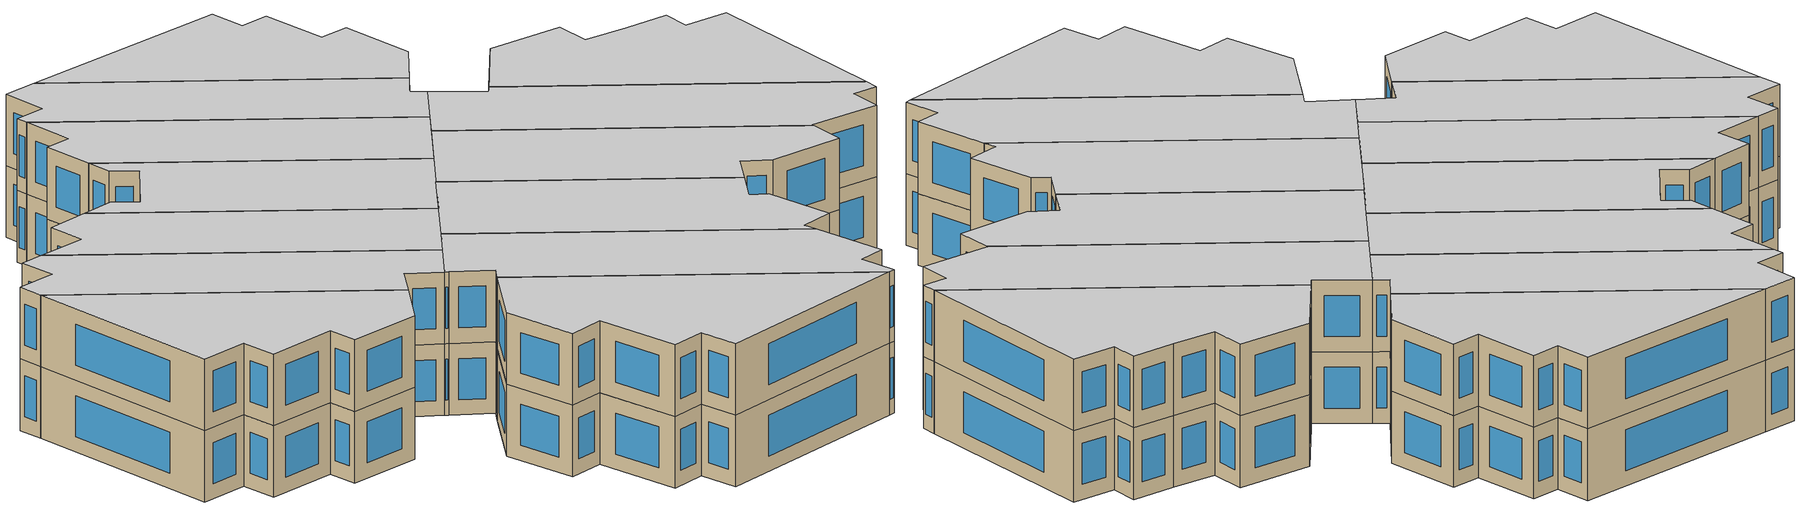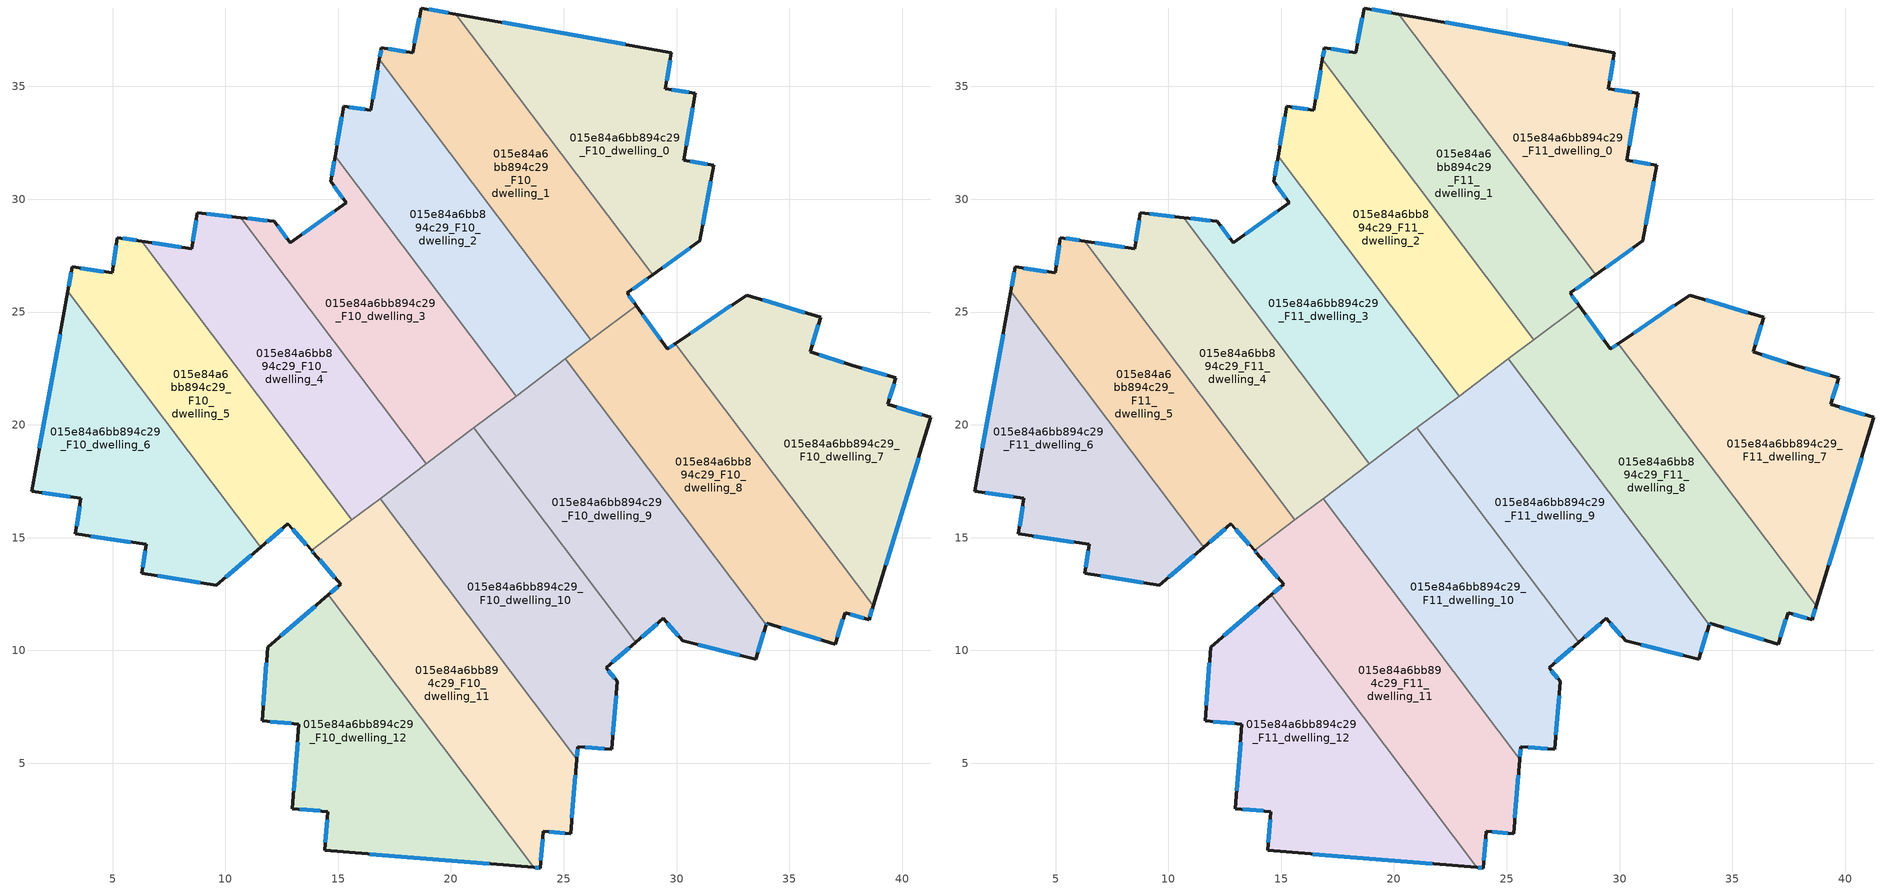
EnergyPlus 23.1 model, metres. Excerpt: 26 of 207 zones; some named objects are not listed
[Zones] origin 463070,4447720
015e84a6bb894c29_F10_dwelling_0
 floor to 015e84a6bb894c29_F9_dwelling_0 (EU_floor_Construction): 29.77,36.5 29.5,34.91 30.83,34.69 30.33,31.73 31.64,31.51 31.04,28.15 28.94,26.65 20.22,38.21 z30
 wall outside (EU_wall_Construction): 28.94,26.65 31.04,28.15 31.64,31.51 30.33,31.73 30.83,34.69 29.5,34.91 29.77,36.5 20.22,38.21 z30:33
 wall to 015e84a6bb894c29_F10_dwelling_1 (EU_wall_Construction): 20.22,38.21 28.94,26.65 z30:33
 window (EU_Window_Construction): 30.44,32.36 30.72,34.05 / 31.36,31.56 30.61,31.68 / 31.17,28.87 31.51,30.79 / 29.39,26.97 30.59,27.83 / 27.73,36.87 22.26,37.84 / 29.56,35.25 29.72,36.16 / 30.54,34.73 29.79,34.86 z30.64:32.36
015e84a6bb894c29_F10_dwelling_1
 floor to 015e84a6bb894c29_F9_dwelling_1 (EU_floor_Construction): 20.22,38.21 28.94,26.65 27.81,25.84 28.21,25.29 26.21,23.78 16.83,36.2 16.92,36.72 18.3,36.49 18.69,38.48 z30
 wall outside (EU_wall_Construction): 20.22,38.21 18.69,38.48 18.3,36.49 16.92,36.72 16.83,36.2 / 28.21,25.29 27.81,25.84 28.94,26.65 z30:33
 wall to 015e84a6bb894c29_F10_dwelling_2 (EU_wall_Construction): 16.83,36.2 26.21,23.78 z30:33
 wall to 015e84a6bb894c29_F10_dwelling_8 (EU_wall_Construction): 26.21,23.78 28.21,25.29 z30:33
 window (EU_Window_Construction): 19.89,38.26 19.02,38.42 / 28.05,26.02 28.69,26.48 / 28.12,25.41 27.89,25.73 / 16.9,36.61 16.85,36.31 / 18,36.54 17.21,36.67 / 18.61,38.05 18.38,36.92 z30.64:32.36
015e84a6bb894c29_F10_dwelling_10
 floor to 015e84a6bb894c29_F9_dwelling_10 (EU_floor_Construction): 21.02,19.86 28.19,10.36 26.87,9.23 27.37,8.64 27.12,5.61 25.62,5.73 25.58,5.18 16.86,16.72 z30
 wall outside (EU_wall_Construction): 25.58,5.18 25.62,5.73 27.12,5.61 27.37,8.64 26.87,9.23 28.19,10.36 z30:33
 wall to 015e84a6bb894c29_F10_dwelling_11 (EU_wall_Construction): 16.86,16.72 25.58,5.18 z30:33
 wall to 015e84a6bb894c29_F10_dwelling_9 (EU_wall_Construction): 28.19,10.36 21.02,19.86 z30:33
 wall to 015e84a6bb894c29_F10_dwelling_3 (EU_wall_Construction): 21.02,19.86 18.92,18.28 z30:33
 wall to 015e84a6bb894c29_F10_dwelling_4 (EU_wall_Construction): 18.92,18.28 16.86,16.73 z30:33
 window (EU_Window_Construction): 25.59,5.3 25.61,5.61 / 27.16,9.48 27.91,10.12 / 27.27,8.77 26.98,9.11 / 27.17,6.26 27.32,7.99 / 25.94,5.71 26.8,5.64 z30.64:32.36
015e84a6bb894c29_F10_dwelling_11
 floor to 015e84a6bb894c29_F9_dwelling_11 (EU_floor_Construction): 16.86,16.72 25.58,5.18 25.31,1.88 24.1,1.98 23.96,0.36 23.68,0.38 14.56,12.46 15.11,12.93 13.92,14.31 13.82,14.43 z30
 wall outside (EU_wall_Construction): 23.68,0.38 23.96,0.36 24.1,1.98 25.31,1.88 25.58,5.18 / 13.82,14.43 13.92,14.31 15.11,12.93 14.56,12.46 z30:33
 wall to 015e84a6bb894c29_F10_dwelling_12 (EU_wall_Construction): 14.56,12.46 23.68,0.38 z30:33
 wall to 015e84a6bb894c29_F10_dwelling_5 (EU_wall_Construction): 15.61,15.78 13.82,14.43 z30:33
 wall to 015e84a6bb894c29_F10_dwelling_4 (EU_wall_Construction): 16.86,16.72 15.61,15.78 z30:33
 window (EU_Window_Construction): 23.74,0.38 23.9,0.36 / 14.99,12.83 14.68,12.56 / 14.18,14.02 14.86,13.23 / 13.84,14.41 13.9,14.34 / 25.36,2.59 25.52,4.47 / 24.36,1.96 25.05,1.9 / 23.99,0.7 24.07,1.63 z30.64:32.36
015e84a6bb894c29_F10_dwelling_12
 floor to 015e84a6bb894c29_F9_dwelling_12 (EU_floor_Construction): 14.56,12.46 23.68,0.38 14.4,1.14 14.55,2.86 12.96,2.99 13.27,6.74 11.63,6.88 11.88,10.15 z30
 wall outside (EU_wall_Construction): 14.56,12.46 11.88,10.15 11.63,6.88 13.27,6.74 12.96,2.99 14.55,2.86 14.4,1.14 23.68,0.38 z30:33
 window (EU_Window_Construction): 13.2,5.93 13.02,3.79 / 11.98,6.85 12.92,6.77 / 11.82,9.45 11.68,7.58 / 13.99,11.97 12.45,10.65 / 16.39,0.97 21.69,0.54 / 14.52,2.49 14.44,1.5 / 13.3,2.96 14.21,2.88 z30.64:32.36
015e84a6bb894c29_F10_dwelling_2
 floor to 015e84a6bb894c29_F9_dwelling_2 (EU_floor_Construction): 16.83,36.2 26.21,23.78 22.89,21.28 14.86,31.91 15.25,34.12 16.45,33.95 z30
 wall outside (EU_wall_Construction): 16.83,36.2 16.45,33.95 15.25,34.12 14.86,31.91 z30:33
 wall to 015e84a6bb894c29_F10_dwelling_3 (EU_wall_Construction): 14.86,31.91 22.89,21.28 z30:33
 wall to 015e84a6bb894c29_F10_dwelling_9 (EU_wall_Construction): 22.89,21.28 25.08,22.93 z30:33
 wall to 015e84a6bb894c29_F10_dwelling_8 (EU_wall_Construction): 25.08,22.92 26.21,23.78 z30:33
 window (EU_Window_Construction): 15.16,33.65 14.94,32.39 / 16.19,33.99 15.5,34.08 / 16.75,35.72 16.53,34.43 z30.64:32.36
015e84a6bb894c29_F10_dwelling_3
 floor to 015e84a6bb894c29_F9_dwelling_3 (EU_floor_Construction): 15.35,29.85 14.67,30.8 14.86,31.91 22.89,21.28 18.92,18.28 10.68,29.19 12.17,29.02 12.87,28.07 z30
 wall outside (EU_wall_Construction): 14.86,31.91 14.67,30.8 15.35,29.85 12.87,28.07 12.17,29.02 10.68,29.19 z30:33
 wall to 015e84a6bb894c29_F10_dwelling_4 (EU_wall_Construction): 10.68,29.19 18.92,18.28 z30:33
 wall to 015e84a6bb894c29_F10_dwelling_9 (EU_wall_Construction): 21.02,19.86 22.89,21.27 z30:33
 window (EU_Window_Construction): 14.81,30.6 15.21,30.05 / 14.82,31.68 14.71,31.04 / 11.85,29.05 11,29.15 / 12.72,28.27 12.32,28.82 / 14.82,29.47 13.4,28.45 z30.64:32.36
015e84a6bb894c29_F10_dwelling_4
 floor to 015e84a6bb894c29_F9_dwelling_4 (EU_floor_Construction): 10.68,29.19 18.92,18.28 15.61,15.78 6.29,28.14 8.52,27.8 8.75,29.4 z30
 wall outside (EU_wall_Construction): 10.68,29.19 8.75,29.4 8.52,27.8 6.29,28.14 z30:33
 wall to 015e84a6bb894c29_F10_dwelling_5 (EU_wall_Construction): 6.29,28.14 15.61,15.78 z30:33
 window (EU_Window_Construction): 8.04,27.88 6.77,28.07 / 8.7,29.06 8.57,28.15 / 10.27,29.23 9.17,29.36 z30.64:32.36
015e84a6bb894c29_F10_dwelling_5
 floor to 015e84a6bb894c29_F9_dwelling_5 (EU_floor_Construction): 6.29,28.14 15.61,15.78 13.82,14.43 12.77,15.62 11.57,14.58 3.02,25.91 3.22,27 4.98,26.73 5.21,28.3 z30
 wall outside (EU_wall_Construction): 6.29,28.14 5.21,28.3 4.98,26.73 3.22,27 3.02,25.91 / 11.57,14.58 12.77,15.62 13.82,14.43 z30:33
 wall to 015e84a6bb894c29_F10_dwelling_6 (EU_wall_Construction): 3.02,25.91 11.57,14.58 z30:33
 window (EU_Window_Construction): 4.61,26.79 3.59,26.94 / 5.16,27.96 5.03,27.07 / 6.06,28.17 5.44,28.26 / 13,15.36 13.6,14.69 / 11.83,14.8 12.51,15.4 / 3.17,26.77 3.06,26.14 z30.64:32.36
015e84a6bb894c29_F10_dwelling_6
 floor to 015e84a6bb894c29_F9_dwelling_6 (EU_floor_Construction): 3.02,25.91 11.57,14.58 9.59,12.88 6.29,13.42 6.48,14.71 3.35,15.17 3.59,16.74 1.41,17.06 z30
 wall outside (EU_wall_Construction): 3.02,25.91 1.41,17.06 3.59,16.74 3.35,15.17 6.48,14.71 6.29,13.42 9.59,12.88 11.57,14.58 z30:33
 window (EU_Window_Construction): 4.02,15.07 5.81,14.8 / 3.54,16.4 3.4,15.5 / 1.88,16.99 3.12,16.81 / 2.68,24.02 1.76,18.96 / 10.02,13.25 11.15,14.22 / 7,13.3 8.88,13 / 6.44,14.43 6.33,13.69 z30.64:32.36
015e84a6bb894c29_F10_dwelling_7
 floor to 015e84a6bb894c29_F9_dwelling_7 (EU_floor_Construction): 39.72,22.08 39.36,20.91 41.27,20.33 38.72,11.98 29.95,23.61 33.11,25.75 36.38,24.76 35.92,23.23 37.83,22.62 z30
 wall outside (EU_wall_Construction): 38.72,11.98 41.27,20.33 39.36,20.91 39.72,22.08 37.83,22.62 35.92,23.23 36.38,24.76 33.11,25.75 29.95,23.61 z30:33
 wall to 015e84a6bb894c29_F10_dwelling_8 (EU_wall_Construction): 29.95,23.61 38.72,11.98 z30:33
 window (EU_Window_Construction): 37.42,22.75 36.33,23.1 / 39.31,22.2 38.23,22.51 / 39.44,21.16 39.64,21.83 / 40.86,20.45 39.77,20.78 / 39.27,13.77 40.73,18.54 / 32.43,25.29 30.63,24.07 / 35.68,24.97 33.81,25.54 / 36.02,23.56 36.28,24.43 z30.64:32.36
015e84a6bb894c29_F10_dwelling_8
 floor to 015e84a6bb894c29_F9_dwelling_8 (EU_floor_Construction): 29.95,23.61 38.72,11.98 38.53,11.35 37.47,11.68 37.04,10.28 33.99,11.2 33.97,11.13 25.08,22.92 28.21,25.29 29.59,23.36 z30
 wall outside (EU_wall_Construction): 33.97,11.13 33.99,11.2 37.04,10.28 37.47,11.68 38.53,11.35 38.72,11.98 / 29.95,23.61 29.59,23.36 28.21,25.29 z30:33
 wall to 015e84a6bb894c29_F10_dwelling_9 (EU_wall_Construction): 25.08,22.92 33.97,11.13 z30:33
 window (EU_Window_Construction): 38.57,11.49 38.68,11.84 / 37.7,11.61 38.3,11.42 / 37.13,10.58 37.38,11.38 / 34.64,11 36.38,10.48 / 33.98,11.15 33.99,11.18 / 29.29,23.77 28.5,24.88 / 29.87,23.55 29.67,23.41 z30.64:32.36
015e84a6bb894c29_F10_dwelling_9
 floor to 015e84a6bb894c29_F9_dwelling_9 (EU_floor_Construction): 25.08,22.92 33.97,11.13 33.5,9.6 30.27,10.44 29.41,11.42 28.19,10.36 21.02,19.86 z30
 wall outside (EU_wall_Construction): 28.19,10.36 29.41,11.42 30.27,10.44 33.5,9.6 33.97,11.13 z30:33
 window (EU_Window_Construction): 30.96,10.26 32.81,9.78 / 29.6,11.21 30.08,10.65 / 28.45,10.59 29.15,11.19 / 33.6,9.93 33.87,10.81 z30.64:32.36
015e84a6bb894c29_F11_dwelling_0
 floor to 015e84a6bb894c29_F10_dwelling_0 (EU_floor_Construction): 29.77,36.5 29.5,34.91 30.83,34.69 30.33,31.73 31.64,31.51 31.04,28.15 28.94,26.65 20.22,38.21 z33
 wall outside (EU_wall_Construction): 28.94,26.65 31.04,28.15 31.64,31.51 30.33,31.73 30.83,34.69 29.5,34.91 29.77,36.5 20.22,38.21 z33:36
 wall to 015e84a6bb894c29_F11_dwelling_1 (EU_wall_Construction): 20.22,38.21 28.94,26.65 z33:36
 window (EU_Window_Construction): 30.44,32.36 30.72,34.05 / 31.36,31.56 30.61,31.68 / 31.17,28.87 31.51,30.79 / 29.39,26.97 30.59,27.83 / 27.73,36.87 22.26,37.84 / 29.56,35.25 29.72,36.16 / 30.54,34.73 29.79,34.86 z33.64:35.36
 ceiling to 015e84a6bb894c29_F12_dwelling_0 (EU_floor_Construction): 31.04,28.15 31.64,31.51 30.33,31.73 30.83,34.69 29.5,34.91 29.77,36.5 20.22,38.21 28.94,26.65 z36
015e84a6bb894c29_F11_dwelling_1
 floor to 015e84a6bb894c29_F10_dwelling_1 (EU_floor_Construction): 20.22,38.21 28.94,26.65 27.81,25.84 28.21,25.29 26.21,23.78 16.83,36.2 16.92,36.72 18.3,36.49 18.69,38.48 z33
 wall outside (EU_wall_Construction): 20.22,38.21 18.69,38.48 18.3,36.49 16.92,36.72 16.83,36.2 / 28.21,25.29 27.81,25.84 28.94,26.65 z33:36
 wall to 015e84a6bb894c29_F11_dwelling_2 (EU_wall_Construction): 16.83,36.2 26.21,23.78 z33:36
 wall to 015e84a6bb894c29_F11_dwelling_8 (EU_wall_Construction): 26.21,23.78 28.21,25.29 z33:36
 window (EU_Window_Construction): 19.89,38.26 19.02,38.42 / 28.05,26.02 28.69,26.48 / 28.12,25.41 27.89,25.73 / 16.9,36.61 16.85,36.31 / 18,36.54 17.21,36.67 / 18.61,38.05 18.38,36.92 z33.64:35.36
 ceiling to 015e84a6bb894c29_F12_dwelling_1 (EU_floor_Construction): 28.21,25.29 27.81,25.84 28.94,26.65 20.22,38.21 18.69,38.48 18.3,36.49 16.92,36.72 16.83,36.2 26.21,23.78 z36
015e84a6bb894c29_F11_dwelling_10
 floor to 015e84a6bb894c29_F10_dwelling_10 (EU_floor_Construction): 21.02,19.86 28.19,10.36 26.87,9.23 27.37,8.64 27.12,5.61 25.62,5.73 25.58,5.18 16.86,16.72 z33
 wall outside (EU_wall_Construction): 25.58,5.18 25.62,5.73 27.12,5.61 27.37,8.64 26.87,9.23 28.19,10.36 z33:36
 wall to 015e84a6bb894c29_F11_dwelling_11 (EU_wall_Construction): 16.86,16.72 25.58,5.18 z33:36
 wall to 015e84a6bb894c29_F11_dwelling_9 (EU_wall_Construction): 28.19,10.36 21.02,19.86 z33:36
 wall to 015e84a6bb894c29_F11_dwelling_3 (EU_wall_Construction): 21.02,19.86 18.92,18.28 z33:36
 wall to 015e84a6bb894c29_F11_dwelling_4 (EU_wall_Construction): 18.92,18.28 16.86,16.73 z33:36
 window (EU_Window_Construction): 25.59,5.3 25.61,5.61 / 27.16,9.48 27.91,10.12 / 27.27,8.77 26.98,9.11 / 27.17,6.26 27.32,7.99 / 25.94,5.71 26.8,5.64 z33.64:35.36
 ceiling to 015e84a6bb894c29_F12_dwelling_10 (EU_floor_Construction): 27.12,5.61 27.37,8.64 26.87,9.23 28.19,10.36 21.02,19.86 16.86,16.72 25.58,5.18 25.62,5.73 z36
015e84a6bb894c29_F11_dwelling_11
 floor to 015e84a6bb894c29_F10_dwelling_11 (EU_floor_Construction): 16.86,16.72 25.58,5.18 25.31,1.88 24.1,1.98 23.96,0.36 23.68,0.38 14.56,12.46 15.11,12.93 13.92,14.31 13.82,14.43 z33
 wall outside (EU_wall_Construction): 23.68,0.38 23.96,0.36 24.1,1.98 25.31,1.88 25.58,5.18 / 13.82,14.43 13.92,14.31 15.11,12.93 14.56,12.46 z33:36
 wall to 015e84a6bb894c29_F11_dwelling_12 (EU_wall_Construction): 14.56,12.46 23.68,0.38 z33:36
 wall to 015e84a6bb894c29_F11_dwelling_5 (EU_wall_Construction): 15.61,15.78 13.82,14.43 z33:36
 wall to 015e84a6bb894c29_F11_dwelling_4 (EU_wall_Construction): 16.86,16.72 15.61,15.78 z33:36
 window (EU_Window_Construction): 23.74,0.38 23.9,0.36 / 14.99,12.83 14.68,12.56 / 14.18,14.02 14.86,13.23 / 13.84,14.41 13.9,14.34 / 25.36,2.59 25.52,4.47 / 24.36,1.96 25.05,1.9 / 23.99,0.7 24.07,1.63 z33.64:35.36
 ceiling to 015e84a6bb894c29_F12_dwelling_11 (EU_floor_Construction): 25.31,1.88 25.58,5.18 16.86,16.72 13.82,14.43 13.92,14.31 15.11,12.93 14.56,12.46 23.68,0.38 23.96,0.36 24.1,1.98 z36
015e84a6bb894c29_F11_dwelling_12
 floor to 015e84a6bb894c29_F10_dwelling_12 (EU_floor_Construction): 14.56,12.46 23.68,0.38 14.4,1.14 14.55,2.86 12.96,2.99 13.27,6.74 11.63,6.88 11.88,10.15 z33
 wall outside (EU_wall_Construction): 14.56,12.46 11.88,10.15 11.63,6.88 13.27,6.74 12.96,2.99 14.55,2.86 14.4,1.14 23.68,0.38 z33:36
 window (EU_Window_Construction): 13.2,5.93 13.02,3.79 / 11.98,6.85 12.92,6.77 / 11.82,9.45 11.68,7.58 / 13.99,11.97 12.45,10.65 / 16.39,0.97 21.69,0.54 / 14.52,2.49 14.44,1.5 / 13.3,2.96 14.21,2.88 z33.64:35.36
 ceiling to 015e84a6bb894c29_F12_dwelling_12 (EU_floor_Construction): 23.68,0.38 14.56,12.46 11.88,10.15 11.63,6.88 13.27,6.74 12.96,2.99 14.55,2.86 14.4,1.14 z36
015e84a6bb894c29_F11_dwelling_2
 floor to 015e84a6bb894c29_F10_dwelling_2 (EU_floor_Construction): 16.83,36.2 26.21,23.78 22.89,21.28 14.86,31.91 15.25,34.12 16.45,33.95 z33
 wall outside (EU_wall_Construction): 16.83,36.2 16.45,33.95 15.25,34.12 14.86,31.91 z33:36
 wall to 015e84a6bb894c29_F11_dwelling_3 (EU_wall_Construction): 14.86,31.91 22.89,21.28 z33:36
 wall to 015e84a6bb894c29_F11_dwelling_9 (EU_wall_Construction): 22.89,21.28 25.08,22.93 z33:36
 wall to 015e84a6bb894c29_F11_dwelling_8 (EU_wall_Construction): 25.08,22.92 26.21,23.78 z33:36
 window (EU_Window_Construction): 15.16,33.65 14.94,32.39 / 16.19,33.99 15.5,34.08 / 16.75,35.72 16.53,34.43 z33.64:35.36
 ceiling to 015e84a6bb894c29_F12_dwelling_2 (EU_floor_Construction): 26.21,23.78 16.83,36.2 16.45,33.95 15.25,34.12 14.86,31.91 22.89,21.28 z36
015e84a6bb894c29_F11_dwelling_3
 floor to 015e84a6bb894c29_F10_dwelling_3 (EU_floor_Construction): 15.35,29.85 14.67,30.8 14.86,31.91 22.89,21.28 18.92,18.28 10.68,29.19 12.17,29.02 12.87,28.07 z33
 wall outside (EU_wall_Construction): 14.86,31.91 14.67,30.8 15.35,29.85 12.87,28.07 12.17,29.02 10.68,29.19 z33:36
 wall to 015e84a6bb894c29_F11_dwelling_4 (EU_wall_Construction): 10.68,29.19 18.92,18.28 z33:36
 wall to 015e84a6bb894c29_F11_dwelling_9 (EU_wall_Construction): 21.02,19.86 22.89,21.27 z33:36
 window (EU_Window_Construction): 14.81,30.6 15.21,30.05 / 14.82,31.68 14.71,31.04 / 11.85,29.05 11,29.15 / 12.72,28.27 12.32,28.82 / 14.82,29.47 13.4,28.45 z33.64:35.36
 ceiling to 015e84a6bb894c29_F12_dwelling_3 (EU_floor_Construction): 22.89,21.28 14.86,31.91 14.67,30.8 15.35,29.85 12.87,28.07 12.17,29.02 10.68,29.19 18.92,18.28 z36
015e84a6bb894c29_F11_dwelling_4
 floor to 015e84a6bb894c29_F10_dwelling_4 (EU_floor_Construction): 10.68,29.19 18.92,18.28 15.61,15.78 6.29,28.14 8.52,27.8 8.75,29.4 z33
 wall outside (EU_wall_Construction): 10.68,29.19 8.75,29.4 8.52,27.8 6.29,28.14 z33:36
 wall to 015e84a6bb894c29_F11_dwelling_5 (EU_wall_Construction): 6.29,28.14 15.61,15.78 z33:36
 window (EU_Window_Construction): 8.04,27.88 6.77,28.07 / 8.7,29.06 8.57,28.15 / 10.27,29.23 9.17,29.36 z33.64:35.36
 ceiling to 015e84a6bb894c29_F12_dwelling_4 (EU_floor_Construction): 18.92,18.28 10.68,29.19 8.75,29.4 8.52,27.8 6.29,28.14 15.61,15.78 z36
015e84a6bb894c29_F11_dwelling_5
 floor to 015e84a6bb894c29_F10_dwelling_5 (EU_floor_Construction): 6.29,28.14 15.61,15.78 13.82,14.43 12.77,15.62 11.57,14.58 3.02,25.91 3.22,27 4.98,26.73 5.21,28.3 z33
 wall outside (EU_wall_Construction): 6.29,28.14 5.21,28.3 4.98,26.73 3.22,27 3.02,25.91 / 11.57,14.58 12.77,15.62 13.82,14.43 z33:36
 wall to 015e84a6bb894c29_F11_dwelling_6 (EU_wall_Construction): 3.02,25.91 11.57,14.58 z33:36
 window (EU_Window_Construction): 4.61,26.79 3.59,26.94 / 5.16,27.96 5.03,27.07 / 6.06,28.17 5.44,28.26 / 13,15.36 13.6,14.69 / 11.83,14.8 12.51,15.4 / 3.17,26.77 3.06,26.14 z33.64:35.36
 ceiling to 015e84a6bb894c29_F12_dwelling_5 (EU_floor_Construction): 15.61,15.78 6.29,28.14 5.21,28.3 4.98,26.73 3.22,27 3.02,25.91 11.57,14.58 12.77,15.62 13.82,14.43 z36
015e84a6bb894c29_F11_dwelling_6
 floor to 015e84a6bb894c29_F10_dwelling_6 (EU_floor_Construction): 3.02,25.91 11.57,14.58 9.59,12.88 6.29,13.42 6.48,14.71 3.35,15.17 3.59,16.74 1.41,17.06 z33
 wall outside (EU_wall_Construction): 3.02,25.91 1.41,17.06 3.59,16.74 3.35,15.17 6.48,14.71 6.29,13.42 9.59,12.88 11.57,14.58 z33:36
 window (EU_Window_Construction): 4.02,15.07 5.81,14.8 / 3.54,16.4 3.4,15.5 / 1.88,16.99 3.12,16.81 / 2.68,24.02 1.76,18.96 / 10.02,13.25 11.15,14.22 / 7,13.3 8.88,13 / 6.44,14.43 6.33,13.69 z33.64:35.36
 ceiling to 015e84a6bb894c29_F12_dwelling_6 (EU_floor_Construction): 11.57,14.58 3.02,25.91 1.41,17.06 3.59,16.74 3.35,15.17 6.48,14.71 6.29,13.42 9.59,12.88 z36
015e84a6bb894c29_F11_dwelling_7
 floor to 015e84a6bb894c29_F10_dwelling_7 (EU_floor_Construction): 39.72,22.08 39.36,20.91 41.27,20.33 38.72,11.98 29.95,23.61 33.11,25.75 36.38,24.76 35.92,23.23 37.83,22.62 z33
 wall outside (EU_wall_Construction): 38.72,11.98 41.27,20.33 39.36,20.91 39.72,22.08 37.83,22.62 35.92,23.23 36.38,24.76 33.11,25.75 29.95,23.61 z33:36
 wall to 015e84a6bb894c29_F11_dwelling_8 (EU_wall_Construction): 29.95,23.61 38.72,11.98 z33:36
 window (EU_Window_Construction): 37.42,22.75 36.33,23.1 / 39.31,22.2 38.23,22.51 / 39.44,21.16 39.64,21.83 / 40.86,20.45 39.77,20.78 / 39.27,13.77 40.73,18.54 / 32.43,25.29 30.63,24.07 / 35.68,24.97 33.81,25.54 / 36.02,23.56 36.28,24.43 z33.64:35.36
 ceiling to 015e84a6bb894c29_F12_dwelling_7 (EU_floor_Construction): 38.72,11.98 41.27,20.33 39.36,20.91 39.72,22.08 37.83,22.62 35.92,23.23 36.38,24.76 33.11,25.75 29.95,23.61 z36
015e84a6bb894c29_F11_dwelling_8
 floor to 015e84a6bb894c29_F10_dwelling_8 (EU_floor_Construction): 29.95,23.61 38.72,11.98 38.53,11.35 37.47,11.68 37.04,10.28 33.99,11.2 33.97,11.13 25.08,22.92 28.21,25.29 29.59,23.36 z33
 wall outside (EU_wall_Construction): 33.97,11.13 33.99,11.2 37.04,10.28 37.47,11.68 38.53,11.35 38.72,11.98 / 29.95,23.61 29.59,23.36 28.21,25.29 z33:36
 wall to 015e84a6bb894c29_F11_dwelling_9 (EU_wall_Construction): 25.08,22.92 33.97,11.13 z33:36
 window (EU_Window_Construction): 38.57,11.49 38.68,11.84 / 37.7,11.61 38.3,11.42 / 37.13,10.58 37.38,11.38 / 34.64,11 36.38,10.48 / 33.98,11.15 33.99,11.18 / 29.29,23.77 28.5,24.88 / 29.87,23.55 29.67,23.41 z33.64:35.36
 ceiling to 015e84a6bb894c29_F12_dwelling_8 (EU_floor_Construction): 38.53,11.35 38.72,11.98 29.95,23.61 29.59,23.36 28.21,25.29 25.08,22.92 33.97,11.13 33.99,11.2 37.04,10.28 37.47,11.68 z36
015e84a6bb894c29_F11_dwelling_9
 floor to 015e84a6bb894c29_F10_dwelling_9 (EU_floor_Construction): 25.08,22.92 33.97,11.13 33.5,9.6 30.27,10.44 29.41,11.42 28.19,10.36 21.02,19.86 z33
 wall outside (EU_wall_Construction): 28.19,10.36 29.41,11.42 30.27,10.44 33.5,9.6 33.97,11.13 z33:36
 window (EU_Window_Construction): 30.96,10.26 32.81,9.78 / 29.6,11.21 30.08,10.65 / 28.45,10.59 29.15,11.19 / 33.6,9.93 33.87,10.81 z33.64:35.36
 ceiling to 015e84a6bb894c29_F12_dwelling_9 (EU_floor_Construction): 33.5,9.6 33.97,11.13 25.08,22.92 21.02,19.86 28.19,10.36 29.41,11.42 30.27,10.44 z36
[Building]
EU S2 Campaign: North Axis=0; Terrain=City; Solar Distribution=FullExterior
[Site:Location]
Yerevan-Zvartnots.Intl.AP: Latitude=40.15; Longitude=44.383; Time Zone=4; Elevation=854
[SizingPeriod:WeatherFileDays]
AnnualSizingPeriod: Begin Month=1; Begin Day of Month=1; End Month=12; End Day of Month=31; Day of Week for Start Day=Monday; Use Weather File Daylight Saving Period=No; Use Weather File Rain and Snow Indicators=No
[MATERIAL]
EU_InternalMass_Material: Roughness=MediumRough; Thickness=0.1; Conductivity=1; Density=1800; Specific Heat=900; Thermal Absorptance=0.9; Solar Absorptance=0.7; Visible Absorptance=0.7
[MATERIAL:NOMASS] Roughness=MediumRough; Thermal Absorptance=0.9; Solar Absorptance=0.7; Visible Absorptance=0.7
Name | Thermal Resistance
EU_wall_NoMass | 1.05043
EU_floor_NoMass | 0.478065
[WINDOWMATERIAL:SIMPLEGLAZINGSYSTEM]
EU_Window_SimpleGlazing: UFactor=2.5566; Solar Heat Gain Coefficient=0.75; Visible Transmittance=0.75
[CONSTRUCTION]
EU_wall_Construction: EU_wall_NoMass
EU_floor_Construction: EU_floor_NoMass
EU_Window_Construction: EU_Window_SimpleGlazing
EU_InternalMass_Construction: EU_InternalMass_Material
[ZONE] Type=1; Multiplier=1; Ceiling Height=autocalculate; Floor Area=autocalculate; Part of Total Floor Area=Yes
Name | Volume
015e84a6bb894c29_F10_dwelling_0; 015e84a6bb894c29_F11_dwelling_0 | 179.992
015e84a6bb894c29_F10_dwelling_1; 015e84a6bb894c29_F11_dwelling_1; 015e84a6bb894c29_F10_dwelling_6; 015e84a6bb894c29_F11_dwelling_6 | 180.014
015e84a6bb894c29_F10_dwelling_10; 015e84a6bb894c29_F11_dwelling_10 | 210.014
015e84a6bb894c29_F10_dwelling_11; 015e84a6bb894c29_F11_dwelling_11 | 210.02
015e84a6bb894c29_F10_dwelling_12; 015e84a6bb894c29_F11_dwelling_12 | 209.98
015e84a6bb894c29_F10_dwelling_2; 015e84a6bb894c29_F11_dwelling_2 | 180.025
015e84a6bb894c29_F10_dwelling_3; 015e84a6bb894c29_F11_dwelling_3 | 179.989
015e84a6bb894c29_F10_dwelling_4; 015e84a6bb894c29_F11_dwelling_4; 015e84a6bb894c29_F10_dwelling_5; 015e84a6bb894c29_F11_dwelling_5 | 180
015e84a6bb894c29_F10_dwelling_7; 015e84a6bb894c29_F11_dwelling_7 | 210
015e84a6bb894c29_F10_dwelling_8; 015e84a6bb894c29_F11_dwelling_8 | 210.012
015e84a6bb894c29_F10_dwelling_9; 015e84a6bb894c29_F11_dwelling_9 | 210.008
[INTERNALMASS] Construction=EU_InternalMass_Construction
Name | Zone or ZoneList | Surface Area
015e84a6bb894c29_F10_dwelling_0_EU_InternalMass | 015e84a6bb894c29_F10_dwelling_0 | 59.9974
015e84a6bb894c29_F10_dwelling_1_EU_InternalMass | 015e84a6bb894c29_F10_dwelling_1 | 60.0046
015e84a6bb894c29_F10_dwelling_2_EU_InternalMass | 015e84a6bb894c29_F10_dwelling_2 | 60.0084
015e84a6bb894c29_F10_dwelling_3_EU_InternalMass | 015e84a6bb894c29_F10_dwelling_3 | 59.9963
015e84a6bb894c29_F10_dwelling_4_EU_InternalMass | 015e84a6bb894c29_F10_dwelling_4 | 60.0001
015e84a6bb894c29_F10_dwelling_5_EU_InternalMass | 015e84a6bb894c29_F10_dwelling_5 | 59.9999
015e84a6bb894c29_F10_dwelling_6_EU_InternalMass | 015e84a6bb894c29_F10_dwelling_6 | 60.0045
015e84a6bb894c29_F10_dwelling_7_EU_InternalMass | 015e84a6bb894c29_F10_dwelling_7 | 69.9996
015e84a6bb894c29_F10_dwelling_8_EU_InternalMass | 015e84a6bb894c29_F10_dwelling_8 | 70.004
015e84a6bb894c29_F10_dwelling_9_EU_InternalMass | 015e84a6bb894c29_F10_dwelling_9 | 70.0026
015e84a6bb894c29_F10_dwelling_10_EU_InternalMass | 015e84a6bb894c29_F10_dwelling_10 | 70.0049
015e84a6bb894c29_F10_dwelling_11_EU_InternalMass | 015e84a6bb894c29_F10_dwelling_11 | 70.0067
015e84a6bb894c29_F10_dwelling_12_EU_InternalMass | 015e84a6bb894c29_F10_dwelling_12 | 69.993
015e84a6bb894c29_F11_dwelling_0_EU_InternalMass | 015e84a6bb894c29_F11_dwelling_0 | 59.9974
015e84a6bb894c29_F11_dwelling_1_EU_InternalMass | 015e84a6bb894c29_F11_dwelling_1 | 60.0046
015e84a6bb894c29_F11_dwelling_2_EU_InternalMass | 015e84a6bb894c29_F11_dwelling_2 | 60.0084
015e84a6bb894c29_F11_dwelling_3_EU_InternalMass | 015e84a6bb894c29_F11_dwelling_3 | 59.9963
015e84a6bb894c29_F11_dwelling_4_EU_InternalMass | 015e84a6bb894c29_F11_dwelling_4 | 60.0001
015e84a6bb894c29_F11_dwelling_5_EU_InternalMass | 015e84a6bb894c29_F11_dwelling_5 | 59.9999
015e84a6bb894c29_F11_dwelling_6_EU_InternalMass | 015e84a6bb894c29_F11_dwelling_6 | 60.0045
015e84a6bb894c29_F11_dwelling_7_EU_InternalMass | 015e84a6bb894c29_F11_dwelling_7 | 69.9996
015e84a6bb894c29_F11_dwelling_8_EU_InternalMass | 015e84a6bb894c29_F11_dwelling_8 | 70.004
015e84a6bb894c29_F11_dwelling_9_EU_InternalMass | 015e84a6bb894c29_F11_dwelling_9 | 70.0026
015e84a6bb894c29_F11_dwelling_10_EU_InternalMass | 015e84a6bb894c29_F11_dwelling_10 | 70.0049
015e84a6bb894c29_F11_dwelling_11_EU_InternalMass | 015e84a6bb894c29_F11_dwelling_11 | 70.0067
015e84a6bb894c29_F11_dwelling_12_EU_InternalMass | 015e84a6bb894c29_F11_dwelling_12 | 69.993
[OTHEREQUIPMENT] Fuel Type=Electricity; Design Level Calculation Method=Watts/Area; Power per Zone Floor Area=1; Fraction Latent=0; Fraction Radiant=0; Fraction Lost=0; Carbon Dioxide Generation Rate=0; EndUse Subcategory=EU_Step8_InternalGains
Name | Zone or ZoneList or Space or SpaceList | Schedule
EU_Step8_InternalGain_015e84a6bb894c29_F10_dwelling_0_f000 | 015e84a6bb894c29_F10_dwelling_0 | EU_Step8_GainSchedule_015e84a6bb894c29_F10_dwelling_0_f000
EU_Step8_InternalGain_015e84a6bb894c29_F10_dwelling_1_f000 | 015e84a6bb894c29_F10_dwelling_1 | EU_Step8_GainSchedule_015e84a6bb894c29_F10_dwelling_1_f000
EU_Step8_InternalGain_015e84a6bb894c29_F10_dwelling_2_f000 | 015e84a6bb894c29_F10_dwelling_2 | EU_Step8_GainSchedule_015e84a6bb894c29_F10_dwelling_2_f000
EU_Step8_InternalGain_015e84a6bb894c29_F10_dwelling_3_f000 | 015e84a6bb894c29_F10_dwelling_3 | EU_Step8_GainSchedule_015e84a6bb894c29_F10_dwelling_3_f000
EU_Step8_InternalGain_015e84a6bb894c29_F10_dwelling_4_f000 | 015e84a6bb894c29_F10_dwelling_4 | EU_Step8_GainSchedule_015e84a6bb894c29_F10_dwelling_4_f000
EU_Step8_InternalGain_015e84a6bb894c29_F10_dwelling_5_f000 | 015e84a6bb894c29_F10_dwelling_5 | EU_Step8_GainSchedule_015e84a6bb894c29_F10_dwelling_5_f000
EU_Step8_InternalGain_015e84a6bb894c29_F10_dwelling_6_f000 | 015e84a6bb894c29_F10_dwelling_6 | EU_Step8_GainSchedule_015e84a6bb894c29_F10_dwelling_6_f000
EU_Step8_InternalGain_015e84a6bb894c29_F10_dwelling_7_f000 | 015e84a6bb894c29_F10_dwelling_7 | EU_Step8_GainSchedule_015e84a6bb894c29_F10_dwelling_7_f000
EU_Step8_InternalGain_015e84a6bb894c29_F10_dwelling_8_f000 | 015e84a6bb894c29_F10_dwelling_8 | EU_Step8_GainSchedule_015e84a6bb894c29_F10_dwelling_8_f000
EU_Step8_InternalGain_015e84a6bb894c29_F10_dwelling_9_f000 | 015e84a6bb894c29_F10_dwelling_9 | EU_Step8_GainSchedule_015e84a6bb894c29_F10_dwelling_9_f000
EU_Step8_InternalGain_015e84a6bb894c29_F10_dwelling_10_f000 | 015e84a6bb894c29_F10_dwelling_10 | EU_Step8_GainSchedule_015e84a6bb894c29_F10_dwelling_10_f000
EU_Step8_InternalGain_015e84a6bb894c29_F10_dwelling_11_f000 | 015e84a6bb894c29_F10_dwelling_11 | EU_Step8_GainSchedule_015e84a6bb894c29_F10_dwelling_11_f000
EU_Step8_InternalGain_015e84a6bb894c29_F10_dwelling_12_f000 | 015e84a6bb894c29_F10_dwelling_12 | EU_Step8_GainSchedule_015e84a6bb894c29_F10_dwelling_12_f000
EU_Step8_InternalGain_015e84a6bb894c29_F11_dwelling_0_f000 | 015e84a6bb894c29_F11_dwelling_0 | EU_Step8_GainSchedule_015e84a6bb894c29_F11_dwelling_0_f000
EU_Step8_InternalGain_015e84a6bb894c29_F11_dwelling_1_f000 | 015e84a6bb894c29_F11_dwelling_1 | EU_Step8_GainSchedule_015e84a6bb894c29_F11_dwelling_1_f000
EU_Step8_InternalGain_015e84a6bb894c29_F11_dwelling_2_f000 | 015e84a6bb894c29_F11_dwelling_2 | EU_Step8_GainSchedule_015e84a6bb894c29_F11_dwelling_2_f000
EU_Step8_InternalGain_015e84a6bb894c29_F11_dwelling_3_f000 | 015e84a6bb894c29_F11_dwelling_3 | EU_Step8_GainSchedule_015e84a6bb894c29_F11_dwelling_3_f000
EU_Step8_InternalGain_015e84a6bb894c29_F11_dwelling_4_f000 | 015e84a6bb894c29_F11_dwelling_4 | EU_Step8_GainSchedule_015e84a6bb894c29_F11_dwelling_4_f000
EU_Step8_InternalGain_015e84a6bb894c29_F11_dwelling_5_f000 | 015e84a6bb894c29_F11_dwelling_5 | EU_Step8_GainSchedule_015e84a6bb894c29_F11_dwelling_5_f000
EU_Step8_InternalGain_015e84a6bb894c29_F11_dwelling_6_f000 | 015e84a6bb894c29_F11_dwelling_6 | EU_Step8_GainSchedule_015e84a6bb894c29_F11_dwelling_6_f000
EU_Step8_InternalGain_015e84a6bb894c29_F11_dwelling_7_f000 | 015e84a6bb894c29_F11_dwelling_7 | EU_Step8_GainSchedule_015e84a6bb894c29_F11_dwelling_7_f000
EU_Step8_InternalGain_015e84a6bb894c29_F11_dwelling_8_f000 | 015e84a6bb894c29_F11_dwelling_8 | EU_Step8_GainSchedule_015e84a6bb894c29_F11_dwelling_8_f000
EU_Step8_InternalGain_015e84a6bb894c29_F11_dwelling_9_f000 | 015e84a6bb894c29_F11_dwelling_9 | EU_Step8_GainSchedule_015e84a6bb894c29_F11_dwelling_9_f000
EU_Step8_InternalGain_015e84a6bb894c29_F11_dwelling_10_f000 | 015e84a6bb894c29_F11_dwelling_10 | EU_Step8_GainSchedule_015e84a6bb894c29_F11_dwelling_10_f000
EU_Step8_InternalGain_015e84a6bb894c29_F11_dwelling_11_f000 | 015e84a6bb894c29_F11_dwelling_11 | EU_Step8_GainSchedule_015e84a6bb894c29_F11_dwelling_11_f000
EU_Step8_InternalGain_015e84a6bb894c29_F11_dwelling_12_f000 | 015e84a6bb894c29_F11_dwelling_12 | EU_Step8_GainSchedule_015e84a6bb894c29_F11_dwelling_12_f000
[ZONEVENTILATION:DESIGNFLOWRATE] Schedule=EU_AlwaysOn; Design Flow Rate Calculation Method=AirChanges/Hour; Air Changes per Hour=0.557805; Ventilation Type=Natural; Fan Pressure Rise=0; Fan Total Efficiency=1; Constant Term Coefficient=1; Temperature Term Coefficient=0; Velocity Term Coefficient=0; Velocity Squared Term Coefficient=0; Minimum Indoor Temperature=-100; Maximum Indoor Temperature=100; Delta Temperature=-100; Minimum Outdoor Temperature=-100; Maximum Outdoor Temperature=100; Maximum Wind Speed=40
Name | Zone or ZoneList or Space or SpaceList
EU_ConstantAir_015e84a6bb894c29_F10_dwelling_0 | 015e84a6bb894c29_F10_dwelling_0
EU_ConstantAir_015e84a6bb894c29_F10_dwelling_1 | 015e84a6bb894c29_F10_dwelling_1
EU_ConstantAir_015e84a6bb894c29_F10_dwelling_2 | 015e84a6bb894c29_F10_dwelling_2
EU_ConstantAir_015e84a6bb894c29_F10_dwelling_3 | 015e84a6bb894c29_F10_dwelling_3
EU_ConstantAir_015e84a6bb894c29_F10_dwelling_4 | 015e84a6bb894c29_F10_dwelling_4
EU_ConstantAir_015e84a6bb894c29_F10_dwelling_5 | 015e84a6bb894c29_F10_dwelling_5
EU_ConstantAir_015e84a6bb894c29_F10_dwelling_6 | 015e84a6bb894c29_F10_dwelling_6
EU_ConstantAir_015e84a6bb894c29_F10_dwelling_7 | 015e84a6bb894c29_F10_dwelling_7
EU_ConstantAir_015e84a6bb894c29_F10_dwelling_8 | 015e84a6bb894c29_F10_dwelling_8
EU_ConstantAir_015e84a6bb894c29_F10_dwelling_9 | 015e84a6bb894c29_F10_dwelling_9
EU_ConstantAir_015e84a6bb894c29_F10_dwelling_10 | 015e84a6bb894c29_F10_dwelling_10
EU_ConstantAir_015e84a6bb894c29_F10_dwelling_11 | 015e84a6bb894c29_F10_dwelling_11
EU_ConstantAir_015e84a6bb894c29_F10_dwelling_12 | 015e84a6bb894c29_F10_dwelling_12
EU_ConstantAir_015e84a6bb894c29_F11_dwelling_0 | 015e84a6bb894c29_F11_dwelling_0
EU_ConstantAir_015e84a6bb894c29_F11_dwelling_1 | 015e84a6bb894c29_F11_dwelling_1
EU_ConstantAir_015e84a6bb894c29_F11_dwelling_2 | 015e84a6bb894c29_F11_dwelling_2
EU_ConstantAir_015e84a6bb894c29_F11_dwelling_3 | 015e84a6bb894c29_F11_dwelling_3
EU_ConstantAir_015e84a6bb894c29_F11_dwelling_4 | 015e84a6bb894c29_F11_dwelling_4
EU_ConstantAir_015e84a6bb894c29_F11_dwelling_5 | 015e84a6bb894c29_F11_dwelling_5
EU_ConstantAir_015e84a6bb894c29_F11_dwelling_6 | 015e84a6bb894c29_F11_dwelling_6
EU_ConstantAir_015e84a6bb894c29_F11_dwelling_7 | 015e84a6bb894c29_F11_dwelling_7
EU_ConstantAir_015e84a6bb894c29_F11_dwelling_8 | 015e84a6bb894c29_F11_dwelling_8
EU_ConstantAir_015e84a6bb894c29_F11_dwelling_9 | 015e84a6bb894c29_F11_dwelling_9
EU_ConstantAir_015e84a6bb894c29_F11_dwelling_10 | 015e84a6bb894c29_F11_dwelling_10
EU_ConstantAir_015e84a6bb894c29_F11_dwelling_11 | 015e84a6bb894c29_F11_dwelling_11
EU_ConstantAir_015e84a6bb894c29_F11_dwelling_12 | 015e84a6bb894c29_F11_dwelling_12
[HVACTEMPLATE:ZONE:IDEALLOADSAIRSYSTEM] System Availability Schedule=EU_AlwaysOn; Maximum Heating Supply Air Temperature=50; Minimum Cooling Supply Air Temperature=13; Maximum Heating Supply Air Humidity Ratio=0.0156; Minimum Cooling Supply Air Humidity Ratio=0.0077; Heating Limit=NoLimit; Cooling Limit=NoLimit; Heating Availability Schedule=EU_AlwaysOn; Cooling Availability Schedule=EU_CoolingOff; Dehumidification Control Type=ConstantSensibleHeatRatio; Cooling Sensible Heat Ratio=0.7; Dehumidification Setpoint=60; Humidification Control Type=None; Humidification Setpoint=30; Outdoor Air Method=None; Outdoor Air Flow Rate per Person=0.00944; Outdoor Air Flow Rate per Zone Floor Area=0; Outdoor Air Flow Rate per Zone=0; Demand Controlled Ventilation Type=None; Outdoor Air Economizer Type=NoEconomizer; Heat Recovery Type=None; Sensible Heat Recovery Effectiveness=0.7; Latent Heat Recovery Effectiveness=0.65
Name | Template Thermostat
015e84a6bb894c29_F10_dwelling_0 | EU_HeatOnly_015e84a6bb894c29_F10_dwelling_0
015e84a6bb894c29_F10_dwelling_1 | EU_HeatOnly_015e84a6bb894c29_F10_dwelling_1
015e84a6bb894c29_F10_dwelling_2 | EU_HeatOnly_015e84a6bb894c29_F10_dwelling_2
015e84a6bb894c29_F10_dwelling_3 | EU_HeatOnly_015e84a6bb894c29_F10_dwelling_3
015e84a6bb894c29_F10_dwelling_4 | EU_HeatOnly_015e84a6bb894c29_F10_dwelling_4
015e84a6bb894c29_F10_dwelling_5 | EU_HeatOnly_015e84a6bb894c29_F10_dwelling_5
015e84a6bb894c29_F10_dwelling_6 | EU_HeatOnly_015e84a6bb894c29_F10_dwelling_6
015e84a6bb894c29_F10_dwelling_7 | EU_HeatOnly_015e84a6bb894c29_F10_dwelling_7
015e84a6bb894c29_F10_dwelling_8 | EU_HeatOnly_015e84a6bb894c29_F10_dwelling_8
015e84a6bb894c29_F10_dwelling_9 | EU_HeatOnly_015e84a6bb894c29_F10_dwelling_9
015e84a6bb894c29_F10_dwelling_10 | EU_HeatOnly_015e84a6bb894c29_F10_dwelling_10
015e84a6bb894c29_F10_dwelling_11 | EU_HeatOnly_015e84a6bb894c29_F10_dwelling_11
015e84a6bb894c29_F10_dwelling_12 | EU_HeatOnly_015e84a6bb894c29_F10_dwelling_12
015e84a6bb894c29_F11_dwelling_0 | EU_HeatOnly_015e84a6bb894c29_F11_dwelling_0
015e84a6bb894c29_F11_dwelling_1 | EU_HeatOnly_015e84a6bb894c29_F11_dwelling_1
015e84a6bb894c29_F11_dwelling_2 | EU_HeatOnly_015e84a6bb894c29_F11_dwelling_2
015e84a6bb894c29_F11_dwelling_3 | EU_HeatOnly_015e84a6bb894c29_F11_dwelling_3
015e84a6bb894c29_F11_dwelling_4 | EU_HeatOnly_015e84a6bb894c29_F11_dwelling_4
015e84a6bb894c29_F11_dwelling_5 | EU_HeatOnly_015e84a6bb894c29_F11_dwelling_5
015e84a6bb894c29_F11_dwelling_6 | EU_HeatOnly_015e84a6bb894c29_F11_dwelling_6
015e84a6bb894c29_F11_dwelling_7 | EU_HeatOnly_015e84a6bb894c29_F11_dwelling_7
015e84a6bb894c29_F11_dwelling_8 | EU_HeatOnly_015e84a6bb894c29_F11_dwelling_8
015e84a6bb894c29_F11_dwelling_9 | EU_HeatOnly_015e84a6bb894c29_F11_dwelling_9
015e84a6bb894c29_F11_dwelling_10 | EU_HeatOnly_015e84a6bb894c29_F11_dwelling_10
015e84a6bb894c29_F11_dwelling_11 | EU_HeatOnly_015e84a6bb894c29_F11_dwelling_11
015e84a6bb894c29_F11_dwelling_12 | EU_HeatOnly_015e84a6bb894c29_F11_dwelling_12
[SIZING:ZONE] Zone Cooling Design Supply Air Temperature Input Method=SupplyAirTemperature; Zone Cooling Design Supply Air Temperature=13; Zone Heating Design Supply Air Temperature Input Method=SupplyAirTemperature; Zone Heating Design Supply Air Temperature=50; Zone Cooling Design Supply Air Humidity Ratio=0.008; Zone Heating Design Supply Air Humidity Ratio=0.008; Cooling Design Air Flow Method=DesignDay; Cooling Design Air Flow Rate=0; Cooling Minimum Air Flow per Zone Floor Area=0.000762; Cooling Minimum Air Flow=0; Cooling Minimum Air Flow Fraction=0.2; Heating Design Air Flow Method=DesignDay; Heating Design Air Flow Rate=0; Heating Maximum Air Flow per Zone Floor Area=0.002032; Heating Maximum Air Flow=0.141576; Heating Maximum Air Flow Fraction=0.3; Account for Dedicated Outdoor Air System=No; Dedicated Outdoor Air System Control Strategy=NeutralSupplyAir; Dedicated Outdoor Air Low Setpoint Temperature for Design=autosize; Dedicated Outdoor Air High Setpoint Temperature for Design=autosize; Zone Load Sizing Method=Sensible Load Only No Latent Load; Zone Latent Cooling Design Supply Air Humidity Ratio Input Method=HumidityRatioDifference; Zone Cooling Design Supply Air Humidity Ratio Difference=0.005; Zone Latent Heating Design Supply Air Humidity Ratio Input Method=HumidityRatioDifference; Zone Humidification Design Supply Air Humidity Ratio Difference=0.005
015e84a6bb894c29_F10_dwelling_0; 015e84a6bb894c29_F10_dwelling_1; 015e84a6bb894c29_F10_dwelling_2; 015e84a6bb894c29_F10_dwelling_3; 015e84a6bb894c29_F10_dwelling_4; 015e84a6bb894c29_F10_dwelling_5; 015e84a6bb894c29_F10_dwelling_6; 015e84a6bb894c29_F10_dwelling_7; 015e84a6bb894c29_F10_dwelling_8; 015e84a6bb894c29_F10_dwelling_9; 015e84a6bb894c29_F10_dwelling_10; 015e84a6bb894c29_F10_dwelling_11; 015e84a6bb894c29_F10_dwelling_12; 015e84a6bb894c29_F11_dwelling_0; 015e84a6bb894c29_F11_dwelling_1; 015e84a6bb894c29_F11_dwelling_2; 015e84a6bb894c29_F11_dwelling_3; 015e84a6bb894c29_F11_dwelling_4; 015e84a6bb894c29_F11_dwelling_5; 015e84a6bb894c29_F11_dwelling_6; 015e84a6bb894c29_F11_dwelling_7; 015e84a6bb894c29_F11_dwelling_8; 015e84a6bb894c29_F11_dwelling_9; 015e84a6bb894c29_F11_dwelling_10; 015e84a6bb894c29_F11_dwelling_11; 015e84a6bb894c29_F11_dwelling_12
[SCHEDULE:CONSTANT]
Name | Hourly Value
EU_AlwaysOn | 1
EU_CoolingOff | 0
[SCHEDULE:FILE] Column Number=1; Rows to Skip at Top=0; Number of Hours of Data=8760; Column Separator=Comma; Interpolate to Timestep=No; Minutes per Item=60; Adjust Schedule for Daylight Savings=Yes
Name | File
EU_Step8_GainSchedule_015e84a6bb894c29_F10_dwelling_0_f000 | ../../schedules/015e84a6bb894c29/015e84a6bb894c29_F10_dwelling_0_f000_gain.csv
EU_Step8_GainSchedule_015e84a6bb894c29_F10_dwelling_1_f000 | ../../schedules/015e84a6bb894c29/015e84a6bb894c29_F10_dwelling_1_f000_gain.csv
EU_Step8_GainSchedule_015e84a6bb894c29_F10_dwelling_2_f000 | ../../schedules/015e84a6bb894c29/015e84a6bb894c29_F10_dwelling_2_f000_gain.csv
EU_Step8_GainSchedule_015e84a6bb894c29_F10_dwelling_3_f000 | ../../schedules/015e84a6bb894c29/015e84a6bb894c29_F10_dwelling_3_f000_gain.csv
EU_Step8_GainSchedule_015e84a6bb894c29_F10_dwelling_4_f000 | ../../schedules/015e84a6bb894c29/015e84a6bb894c29_F10_dwelling_4_f000_gain.csv
EU_Step8_GainSchedule_015e84a6bb894c29_F10_dwelling_5_f000 | ../../schedules/015e84a6bb894c29/015e84a6bb894c29_F10_dwelling_5_f000_gain.csv
EU_Step8_GainSchedule_015e84a6bb894c29_F10_dwelling_6_f000 | ../../schedules/015e84a6bb894c29/015e84a6bb894c29_F10_dwelling_6_f000_gain.csv
EU_Step8_GainSchedule_015e84a6bb894c29_F10_dwelling_7_f000 | ../../schedules/015e84a6bb894c29/015e84a6bb894c29_F10_dwelling_7_f000_gain.csv
EU_Step8_GainSchedule_015e84a6bb894c29_F10_dwelling_8_f000 | ../../schedules/015e84a6bb894c29/015e84a6bb894c29_F10_dwelling_8_f000_gain.csv
EU_Step8_GainSchedule_015e84a6bb894c29_F10_dwelling_9_f000 | ../../schedules/015e84a6bb894c29/015e84a6bb894c29_F10_dwelling_9_f000_gain.csv
EU_Step8_GainSchedule_015e84a6bb894c29_F10_dwelling_10_f000 | ../../schedules/015e84a6bb894c29/015e84a6bb894c29_F10_dwelling_10_f000_gain.csv
EU_Step8_GainSchedule_015e84a6bb894c29_F10_dwelling_11_f000 | ../../schedules/015e84a6bb894c29/015e84a6bb894c29_F10_dwelling_11_f000_gain.csv
EU_Step8_GainSchedule_015e84a6bb894c29_F10_dwelling_12_f000 | ../../schedules/015e84a6bb894c29/015e84a6bb894c29_F10_dwelling_12_f000_gain.csv
EU_Step8_GainSchedule_015e84a6bb894c29_F11_dwelling_0_f000 | ../../schedules/015e84a6bb894c29/015e84a6bb894c29_F11_dwelling_0_f000_gain.csv
EU_Step8_GainSchedule_015e84a6bb894c29_F11_dwelling_1_f000 | ../../schedules/015e84a6bb894c29/015e84a6bb894c29_F11_dwelling_1_f000_gain.csv
EU_Step8_GainSchedule_015e84a6bb894c29_F11_dwelling_2_f000 | ../../schedules/015e84a6bb894c29/015e84a6bb894c29_F11_dwelling_2_f000_gain.csv
EU_Step8_GainSchedule_015e84a6bb894c29_F11_dwelling_3_f000 | ../../schedules/015e84a6bb894c29/015e84a6bb894c29_F11_dwelling_3_f000_gain.csv
EU_Step8_GainSchedule_015e84a6bb894c29_F11_dwelling_4_f000 | ../../schedules/015e84a6bb894c29/015e84a6bb894c29_F11_dwelling_4_f000_gain.csv
EU_Step8_GainSchedule_015e84a6bb894c29_F11_dwelling_5_f000 | ../../schedules/015e84a6bb894c29/015e84a6bb894c29_F11_dwelling_5_f000_gain.csv
EU_Step8_GainSchedule_015e84a6bb894c29_F11_dwelling_6_f000 | ../../schedules/015e84a6bb894c29/015e84a6bb894c29_F11_dwelling_6_f000_gain.csv
EU_Step8_GainSchedule_015e84a6bb894c29_F11_dwelling_7_f000 | ../../schedules/015e84a6bb894c29/015e84a6bb894c29_F11_dwelling_7_f000_gain.csv
EU_Step8_GainSchedule_015e84a6bb894c29_F11_dwelling_8_f000 | ../../schedules/015e84a6bb894c29/015e84a6bb894c29_F11_dwelling_8_f000_gain.csv
EU_Step8_GainSchedule_015e84a6bb894c29_F11_dwelling_9_f000 | ../../schedules/015e84a6bb894c29/015e84a6bb894c29_F11_dwelling_9_f000_gain.csv
EU_Step8_GainSchedule_015e84a6bb894c29_F11_dwelling_10_f000 | ../../schedules/015e84a6bb894c29/015e84a6bb894c29_F11_dwelling_10_f000_gain.csv
EU_Step8_GainSchedule_015e84a6bb894c29_F11_dwelling_11_f000 | ../../schedules/015e84a6bb894c29/015e84a6bb894c29_F11_dwelling_11_f000_gain.csv
EU_Step8_GainSchedule_015e84a6bb894c29_F11_dwelling_12_f000 | ../../schedules/015e84a6bb894c29/015e84a6bb894c29_F11_dwelling_12_f000_gain.csv
